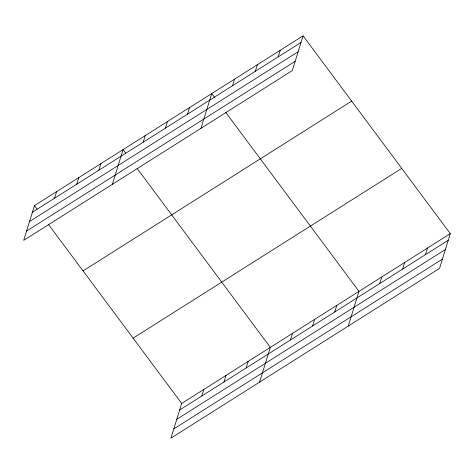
<?xml version="1.0" encoding="UTF-8"?>
<svg xmlns="http://www.w3.org/2000/svg" width="474" height="474" viewBox="0 0 474 474"><rect width="100%" height="100%" fill="white"/><g stroke="black" fill="none" stroke-linecap="round" stroke-linejoin="round"><path stroke-width="0.71" d="M303.058 35.846L34.454 205.627L23.7 240.359L292.31 70.579L303.058 35.846L450.3 233.641L439.546 268.373L170.942 438.154L181.69 403.421L450.3 233.641M54.569 198.209L56.613 191.62M76.729 184.202L78.773 177.614M98.894 170.196L100.932 163.607M112.338 184.333L123.092 149.6L125.717 153.126M143.213 142.182L145.251 135.594M165.373 128.176L167.411 121.587M187.532 114.169L189.57 107.58M200.982 128.306L211.736 93.574L214.799 97.685M232.527 85.735L234.565 79.14M255.356 71.301L257.394 64.707M278.185 56.868L280.229 50.28M201.811 396.003L203.85 389.415M223.971 381.997L226.015 375.408M246.13 367.99L248.175 361.401M259.58 382.127L270.334 347.395L137.099 168.418M290.449 339.976L292.494 333.388M312.615 325.97L314.653 319.381M334.774 311.963L336.813 305.375M348.224 326.1L358.972 291.368L225.743 112.391M379.763 283.529L381.807 276.935M402.598 269.096L404.636 262.501M425.427 254.662L427.471 248.074M32.41 212.216L301.02 42.441M29.536 221.506L298.146 51.725M26.574 231.075L295.183 61.294M83.039 270.897L351.649 101.116M133.105 338.146L401.709 168.371M179.652 410.01L448.262 240.235M176.778 419.3L445.382 249.52M173.816 428.869L442.426 259.088M34.454 205.627L37.079 209.153M48.461 224.445L181.69 403.421"/></g></svg>
